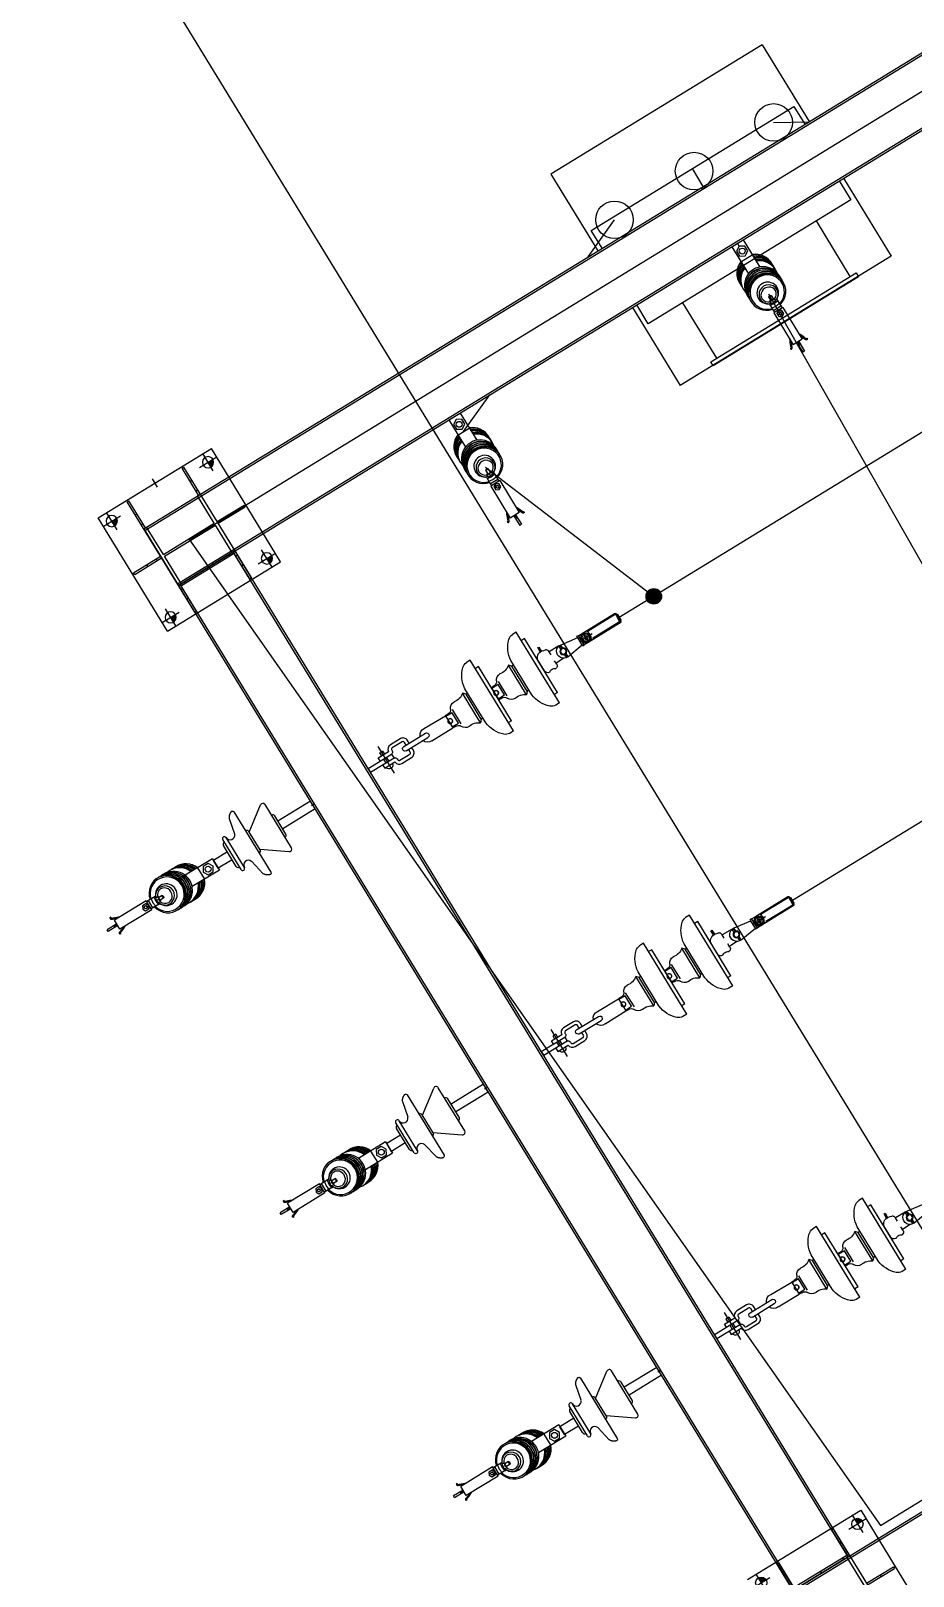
# Model space of a CAD drawing. Header units: millimetres. Extents: x 308437 to 311888, y 6841816 to 6843567.
# Drawn here: x 311657.241 to 311659.899, y 6842027.981 to 6842032.637 of the extents above; entities that cross this region are included whole.
import ezdxf

# ---------------------------------------------------------------- set-up
doc = ezdxf.new("R2010")
doc.units = ezdxf.units.MM
doc.linetypes.add('CENTER', pattern=[2, 1.25, -0.25, 0.25, -0.25])
for name, color, linetype in [('C-ESTRUCTURA', 94, 'Continuous'), ('E-CONDUCTOR', 40, 'Continuous'), ('E-EQUIPOS', 54, 'Continuous'), ('POI', 1, 'Continuous'), ('T-TOPOGRAFIA', 60, 'Continuous')]:
    doc.layers.add(name, color=color, linetype=linetype)

# ---------------------------------------------------------------- blocks, each defined once
blk = doc.blocks.new('M22')
for p, q in [((-30.5, 0), (30.5, 0)), ((0, -30.5), (0, 30.5))]:
    blk.add_line(p, q)
at = {"color": 4, "const_width": 17}
blk.add_lwpolyline([(0, 8.4, 0.414214), (-8.4, 0, 0.414214)], format="xyb", dxfattribs=at)
blk.add_circle((0, 0), 16.9)
at = {"flags": 1}
blk.add_attdef('TOLE', (18, -12.7), '', height=5.26, dxfattribs=at)
blk = doc.blocks.new('3D_INFOPOS')
blk.add_point((0, 0))
at = {"layer": 'T-TOPOGRAFIA', "flags": 1}
blk.add_attdef('POS_PEZ', (7.6, -4.3), '', height=5.26, dxfattribs=at)
blk = doc.blocks.new('A$C343F4AB5')
at = {"layer": 'C-ESTRUCTURA'}
for p, q in [((3550, -650), (3550, -250)), ((3650, -645), (3650, -255)), ((3850, -645), (3850, -255)), ((3650, -447), (3555, -447)), ((3555, -453), (3555, -447)), ((3650, -453), (3555, -453)), ((3660, -550), (3660, -453)), ((3850, -544), (-100, -544)), ((3850, -550), (-100, -550)), ((3660, -550), (3650, -550)), ((3650, -550), (3650, -4098)), ((3650, -550), (3850, -550)), ((3656, -645), (3656, -550)), ((3656, -550), (3656, -4098)), ((3657, -550), (3657, -556)), ((3657, -556), (3843, -556)), ((3671.4, -550), (3671.4, -556)), ((3844, -645), (3844, -550)), ((3844, -550), (3844, -4098)), ((3850, -550), (3850, -4098)), ((3656, -565), (3650, -565)), ((3950, -650), (3550, -650)), ((3656, -645), (3650, -645)), ((3850, -645), (3844, -645)), ((3950, -4000), (3550, -4000)), ((3550, -4000), (3550, -4400)), ((3950, -4000), (3950, -4400)), ((3650, -4005), (3650, -4395)), ((3656, -4005), (3650, -4005)), ((3656, -4005), (3656, -4100)), ((3850, -4005), (3844, -4005)), ((3844, -4005), (3844, -4100)), ((3850, -4005), (3850, -4395)), ((3656, -4085), (3650, -4085)), ((3657, -4094), (3843, -4094)), ((3657, -4100), (3657, -4094)), ((3671.4, -4100), (3671.4, -4094)), ((3828.6, -4100), (3828.6, -4094)), ((3843, -4100), (3843, -4094)), ((3850, -4085), (3844, -4085)), ((3850, -4100), (-100, -4100)), ((3850, -4106), (-100, -4106)), ((3660, -4100), (3650, -4100)), ((3650, -4100), (3850, -4100)), ((3660, -4100), (3660, -4197)), ((3840, -4100), (3840, -4197)), ((3850, -4100), (3840, -4100)), ((3850, -4300), (3850, -4100)), ((3555, -4197), (3555, -4203)), ((3650, -4197), (3555, -4197)), ((3650, -4203), (3555, -4203)), ((3635, -4197), (3635, -4203)), ((3840, -4197), (3660, -4197)), ((3660, -4203), (3660, -4300)), ((3840, -4203), (3660, -4203)), ((3840, -4203), (3840, -4300)), ((3945, -4197), (3850, -4197)), ((3945, -4203), (3850, -4203)), ((3865, -4197), (3865, -4203)), ((3945, -4197), (3945, -4203)), ((3850, -4294), (-100, -4294)), ((3850, -4300), (-100, -4300)), ((3660, -4300), (3650, -4300)), ((3656, -4315), (3650, -4315)), ((3656, -4300), (3656, -4395)), ((3850, -4300), (3840, -4300)), ((3844, -4300), (3844, -4395)), ((3850, -4315), (3844, -4315)), ((3950, -4400), (3550, -4400)), ((3656, -4395), (3650, -4395)), ((3850, -4395), (3844, -4395))]:
    blk.add_line(p, q, dxfattribs=at)
at = {"layer": 'C-ESTRUCTURA', "linetype": 'CENTER', "ltscale": 2}
for p, q in [((3945, -4200), (3950, -4200)), ((3750, -4414.8), (3750, -4385.2))]:
    blk.add_line(p, q, dxfattribs=at)
at = {"layer": 'C-ESTRUCTURA'}
for p in [(3657, -556), (3657, -556), (3657, -556), (3657, -4094), (3657, -4094), (3657, -4094), (3850, -4294), (3850, -4294), (3850, -4294)]:
    blk.add_point(p, dxfattribs=at)
for name, p, rotation in [('3D_INFOPOS', (3601.4, -450), 147.2957795130823), ('3D_INFOPOS', (3750, -553), 270), ('M22', (3580, -620), 90), ('3D_INFOPOS', (3653, -598.6), 147.2957795130823), ('M22', (3920, -620), 90)]:
    blk.add_blockref(name, p, dxfattribs=dict(at, rotation=rotation))
at = {"layer": 'C-ESTRUCTURA', "xscale": -1}
for name, p, rotation in [('M22', (3580, -4030), 90), ('M22', (3920, -4030), 90), ('3D_INFOPOS', (3653, -4051.4), 32.7042204869177), ('3D_INFOPOS', (3847, -4051.4), 32.7042204869177), ('3D_INFOPOS', (3750, -4097), 270), ('3D_INFOPOS', (3601.4, -4200), 32.7042204869177), ('3D_INFOPOS', (3750, -4200), 32.7042204869177), ('3D_INFOPOS', (3750, -4200), 32.7042204869177), ('3D_INFOPOS', (3898.6, -4200), 32.7042204869177), ('M22', (3580, -4370), 90), ('3D_INFOPOS', (3653, -4348.6), 32.7042204869177), ('3D_INFOPOS', (3847, -4348.6), 32.7042204869177), ('M22', (3920, -4370), 90)]:
    blk.add_blockref(name, p, dxfattribs=dict(at, rotation=rotation))
blk = doc.blocks.new('A$C7EE857D7')
at = {"layer": 'E-EQUIPOS', "color": 1}
for p, q in [((608.9, 189.5), (622.6, 189.5)), ((608.9, -60.5), (608.9, 189.5)), ((771.4, -60.5), (771.4, 189.5)), ((771.4, 189.5), (785.1, 189.5)), ((597.9, 160), (608.9, 160)), ((597.9, -31.1), (597.9, 160)), ((760.3, -31.1), (760.3, 160)), ((760.3, 160), (771.4, 160)), ((567.3, 99.2), (561.8, 97.8)), ((574.7, 115.7), (574.7, 101)), ((578.5, 115.7), (574.7, 115.7)), ((578.5, 100.9), (578.5, 115.7)), ((667.8, 4.1), (667.8, 124.8)), ((667.8, 108.6), (673.7, 108.6)), ((673.7, 20.3), (673.7, 108.6)), ((681, 12.3), (681, 116.6)), ((830.2, 4.1), (830.2, 124.8)), ((830.2, 108.6), (836.1, 108.6)), ((836.1, 20.3), (836.1, 108.6)), ((843.4, 12.3), (843.4, 116.6)), ((1145.1, 113.7), (1145.1, 18.9)), ((321.4, 75.4), (321.4, 56.2)), ((323.2, 54.2), (323.2, 77.5)), ((326.1, 77.4), (326.1, 64.4)), ((326.1, 54.2), (326.1, 67.3)), ((327.5, 81.7), (438.6, 81.7)), ((327.5, 78.8), (422.8, 78.8)), ((327.5, 52.8), (422.8, 52.8)), ((327.5, 49.9), (438.6, 49.9)), ((416.5, 65.8), (460.5, 65.8)), ((436.9, 49.9), (438.6, 49.9)), ((438.6, 81.7), (454.5, 81.7)), ((438.6, 81.7), (438.6, 49.9)), ((438.6, 49.9), (454.5, 49.9)), ((454.5, 49.4), (454.5, 83.2)), ((459.8, 83.2), (454.5, 83.2)), ((459.8, 49.4), (454.5, 49.4)), ((513.9, 86.7), (459.8, 78.8)), ((459.8, 76.3), (459.8, 83.2)), ((459.8, 76.3), (459.8, 78)), ((459.8, 56.2), (459.8, 76.3)), ((459.8, 49.4), (459.8, 56.2)), ((459.8, 54.5), (459.8, 56.2)), ((515, 44.8), (459.8, 52.8)), ((514.8, 79.7), (515.7, 75.9)), ((515.4, 56.2), (515.4, 45.1)), ((516.5, 45.1), (516.5, 55.9)), ((517, 53.3), (517, 55.9)), ((518.3, 52.9), (517, 53.3)), ((517.5, 49.2), (519.1, 50.8)), ((517.5, 45.1), (517.5, 49.2)), ((519.5, 52), (518.3, 52.9)), ((518.4, 55.8), (518.4, 54.5)), ((518.4, 54.5), (520.2, 53.9)), ((520.4, 50.3), (518.7, 48.8)), ((518.7, 48.8), (518.7, 45.1)), ((519.1, 50.8), (519.5, 52)), ((520.2, 53.9), (521.1, 52.1)), ((521.1, 52.1), (520.4, 50.3)), ((521.3, 86.6), (555.6, 87.5)), ((522.4, 79.5), (521.3, 75.9)), ((528, 47.4), (555.6, 46.5)), ((555.6, 76.2), (555.6, 87.5)), ((555.6, 43.1), (555.6, 55.5)), ((597.7, 45.5), (597.7, 85.2)), ((732.5, 40.3), (732.5, 90.7)), ((894.9, 40.3), (894.9, 90.7)), ((1078.2, 72.2), (1001.7, 72.3)), ((1078.8, 57.6), (1001.7, 57.6)), ((515.4, 45.1), (516.5, 45.1)), ((518.7, 45.1), (517.5, 45.1)), ((667.8, 20.3), (673.7, 20.3)), ((830.2, 20.3), (836.1, 20.3)), ((597.9, -31.1), (608.9, -31.1)), ((760.3, -31.1), (771.4, -31.1)), ((608.9, -60.5), (622.6, -60.5)), ((771.4, -60.5), (785.1, -60.5))]:
    blk.add_line(p, q, dxfattribs=at)
at = {"layer": 'E-EQUIPOS', "color": 1, "linetype": 'Continuous'}
for p, q in [((1139.9, 94.1), (1150.4, 94.1)), ((1139.9, 94.1), (1139.9, 83.3)), ((1150.4, 94.1), (1150.4, 83.3)), ((1161.4, 83.3), (1125.2, 83.3)), ((1139.9, 72.2), (1139.9, 57.7)), ((1150.4, 72.2), (1150.4, 57.7)), ((1161.4, 72.2), (1161.4, 83.3)), ((1161.4, 57.7), (1161.4, 46.5)), ((1161.4, 46.5), (1125.2, 46.5))]:
    blk.add_line(p, q, dxfattribs=at)
at = {"layer": 'E-EQUIPOS', "color": 1}
for points in [[(555.6, 87.5), (556, 90.3), (556.4, 91.7), (557, 93), (558, 94.4), (559.1, 95.7), (560.4, 96.9), (561.8, 97.8)], [(673.7, 108.6), (681.1, 116.6)], [(836.1, 108.6), (843.5, 116.6)], [(996.6, 86.8), (922.8, 85.7)], [(1204.2, 72.2), (1121.4, 72.2), (1121.4, 57.7), (1204.2, 57.7)], [(1204.2, 72.2), (1204.2, 57.7)], [(673.7, 20.3), (681.1, 12.3)], [(836.1, 20.3), (843.5, 12.3)], [(996.6, 43), (922.8, 43.2)]]:
    blk.add_lwpolyline(points, dxfattribs=at)
at = {"layer": 'E-EQUIPOS', "color": 1, "linetype": 'Continuous'}
for points in [[(1059.4, 72.2), (1059.4, 82.1, -0.414214), (1075.1, 97.9), (1109.6, 97.9, -0.39291), (1125.3, 83.3)], [(1125.3, 46.5, -0.39291), (1109.6, 31.9), (1075.1, 31.9, -0.414214), (1059.4, 47.7), (1059.4, 57.6)], [(1070.2, 72.2), (1070.2, 82.1, -0.414214), (1075.1, 87.1), (1109.6, 87.1, -0.414214), (1114.5, 82.1), (1114.5, 79.1, 0.414214), (1121.4, 72.2), (1121.4, 72.2)], [(1121.4, 57.7), (1121.4, 57.7, 0.414214), (1114.5, 50.8), (1114.5, 47.7, -0.414214), (1109.6, 42.8), (1075.1, 42.8, -0.414214), (1070.2, 47.7), (1070.2, 57.6)]]:
    blk.add_lwpolyline(points, format="xyb", dxfattribs=at)
at = {"layer": 'E-EQUIPOS', "color": 1}
for points in [[(738.4, 83.3), (760.5, 83.3), (760.5, 46.5), (738.4, 46.5)], [(900.8, 83.3), (922.9, 83.3), (922.9, 46.5), (900.8, 46.5)]]:
    blk.add_lwpolyline(points, close=True, dxfattribs=at)
for centre, radius in [((518.5, 66), 10.3), ((518.5, 66), 8.22), ((518.6, 80.7), 2.79), ((756.8, 64.5), 7.35), ((919.2, 64.5), 7.35)]:
    blk.add_circle(centre, radius, dxfattribs=at)
for centre, radius, start, end in [((619.4, 158), 31.6, 50.3221, 84.298), ((781.9, 158), 31.6, 50.3221, 84.298), ((578.2, 116.7), 89.9, 5.1666, 46.9138), ((740.6, 116.7), 89.9, 5.1666, 46.9138), ((576.1, 78.5), 22.5, 17.2864, 113.1388), ((707.3, 147.1), 40.2, 229.2274, 283.2067), ((716.4, 85.9), 22.1, 24.1569, 90), ((750, 100.9), 14.7, 204.1569, 277.1081), ((869.7, 147.1), 40.2, 229.2274, 283.2067), ((878.9, 85.9), 22.1, 24.1569, 90), ((912.4, 100.9), 14.7, 204.1569, 277.1081), ((323.5, 75.4), 2.08, 97.7652, 180.0004), ((323.5, 56.2), 2.08, 179.9996, 262.2348), ((323.5, 56.2), 2.08, 179.9996, 262.2348), ((517.4, 65.8), 21.2, 263.3996, 99.6126), ((518.6, 80.7), 3.94, 343.5504, 194.4979), ((756.8, 65.1), 7.35, 60.0199, 299.9801), ((754.5, 64.5), 22.1, 74.7568, 97.1081), ((919.2, 65.1), 7.35, 60.0199, 299.9801), ((917, 64.5), 22.1, 74.7568, 97.1081), ((1001.7, 64.9), 7.35, 89.9939, 270), ((999.4, 64.9), 22.1, 19.4574, 97.1081), ((999.4, 64.9), 22.1, 262.8919, 340.5288), ((1078.8, 64.9), 7.35, 270, 94.3071), ((564.9, 43.1), 9.34, 180, 270), ((575.5, 21.3), 16.3, 90, 130.0735), ((575.5, 21.3), 16.3, 49.9265, 90), ((586, 45.5), 11.7, 270, 0), ((578.2, 12.2), 89.9, 313.0862, 354.8334), ((707.3, -18.2), 40.2, 76.7933, 130.7726), ((716.4, 43), 22.1, 270, 335.8431), ((750, 28), 14.7, 82.8919, 155.8431), ((754.5, 64.5), 22.1, 262.8919, 285.2432), ((740.6, 12.2), 89.9, 313.0862, 354.8334), ((869.7, -18.2), 40.2, 76.7933, 130.7726), ((878.9, 43), 22.1, 270, 335.8431), ((912.4, 28), 14.7, 82.8919, 155.8431), ((917, 64.5), 22.1, 262.8919, 285.2432), ((1145.3, 46.8), 11, 182.0441, 358.2866), ((619.4, -29.1), 31.6, 275.702, 309.6779), ((781.9, -29.1), 31.6, 275.702, 309.6779)]:
    blk.add_arc(centre, radius, start, end, dxfattribs=at)
at = {"layer": 'E-EQUIPOS', "color": 1, "extrusion": (0, 0, -1)}
for centre, major_axis, start_param, end_param in [((327.5, 77.4), (-3.07, 3.07), 5.497787, 7.068583), ((327.5, 77.4), (-1.02, 1.02), 5.497787, 7.068583), ((438.6, 65.8), (-11.2, 11.2), 4.75168, 6.066397), ((422.8, 75.9), (-2.04, 2.04), 0.785398, 2.924805), ((438.6, 65.8), (-9.81, 9.81), 0.556902, 6.840087), ((436.9, 26.8), (-18.4, 18.4), 6.592701, 6.638161), ((424.8, 53.1), (-2.04, 2.04), 1.610087, 3.496568), ((438.6, 65.8), (-7.77, 7.77), 0.556902, 6.840087), ((438.6, 65.8), (-4.09, 4.09), 0.556902, 6.840087), ((436.9, 26.8), (-16.4, 16.4), 7.068576, 7.068583), ((438.6, 65.8), (-11.2, 11.2), 0.785398, 3.926991)]:
    blk.add_ellipse(centre, major_axis=major_axis, ratio=1, start_param=start_param, end_param=end_param, dxfattribs=at)
at = {"layer": 'E-EQUIPOS', "color": 1}
for major_axis in [(-3.07, -3.07), (-1.02, -1.02)]:
    blk.add_ellipse((327.5, 54.2), major_axis=major_axis, ratio=1, start_param=5.497787, end_param=7.068583, dxfattribs=at)
blk = doc.blocks.new('A$C69336252')
at = {"layer": 'E-EQUIPOS', "color": 1}
for p, q in [((350.4, 197.2), (390.4, 197.2)), ((350.4, 197.2), (350.4, 101.2)), ((390.4, 197.2), (390.4, 101.1)), ((350.4, 144.1), (390.4, 144.1)), ((365.8, 10.4), (365.8, -2.8)), ((374.9, 10.4), (374.9, -2.8)), ((386.3, -39.1), (354.3, -39.1)), ((354.3, -39.1), (354.3, -151.5)), ((357.3, -9.5), (357.3, -39.1)), ((383.3, -33.1), (357.3, -33.1)), ((362.2, -2.3), (365.8, -1.3)), ((362.2, -2.3), (362.2, -10.8)), ((362.2, -3.3), (370.3, -4.7)), ((362.2, -10.8), (370.3, -12.2)), ((378.4, -3.3), (370.3, -4.7)), ((370.3, -4.7), (370.3, -12.2)), ((378.4, -10.8), (370.3, -12.2)), ((378.4, -2.3), (374.9, -1.3)), ((378.4, -10.8), (378.4, -2.3)), ((383.3, -9.5), (383.3, -39.1)), ((386.3, -39.1), (386.3, -151.5)), ((341.4, -155.9), (341.4, -159.4)), ((386.3, -151.5), (354.3, -151.5)), ((367.2, -151.5), (367.2, -185.5)), ((373.5, -185.5), (367.2, -185.5)), ((369.2, -161.6), (369.2, -151.5)), ((371.5, -160.2), (369.2, -160.2)), ((371.5, -161.6), (369.2, -161.6)), ((371.5, -161.6), (371.5, -151.5)), ((373.5, -151.5), (373.5, -185.5)), ((399.2, -155.9), (399.2, -159.4))]:
    blk.add_line(p, q, dxfattribs=at)
blk.add_lwpolyline([(370.4, 152.4), (385.4, 161.1), (385.4, 178.4), (370.4, 187.1), (355.4, 178.4), (355.4, 161.1)], close=True, dxfattribs=at)
for points in [[(362.2, -8.9), (357.3, -9.5), (357.3, -13.8), (370.3, -15.4), (383.3, -13.8), (383.3, -9.5), (378.4, -8.9)], [(357.3, -23.5), (370.3, -25.1), (383.3, -23.5)], [(370.3, -40.2), (361.6, -44.5), (361.6, -45.1)], [(370.3, -40.8), (361.6, -45.1), (361.6, -56.5), (370.3, -60.8), (379, -56.5), (379, -45.1), (370.3, -40.8)], [(379, -45.1), (379, -44.5), (370.3, -40.2)]]:
    blk.add_lwpolyline(points, dxfattribs=at)
blk.add_circle((370.4, 169.7), 8.88, dxfattribs=at)
for centre, radius, start, end in [((370.3, 91.8), 56.8, 110.5613, 183.0751), ((370.3, 90.7), 56.8, 110.5613, 179.4266), ((370.3, 91.8), 56.8, 357.0074, 69.2939), ((370.3, 90.7), 56.8, 0.5732, 69.2939), ((370.3, 85.9), 56.8, 110.5613, 183.0751), ((370.3, 84.8), 56.8, 110.5613, 179.462), ((370.3, 80.7), 56.8, 110.5613, 183.0751), ((370.3, 79.6), 56.8, 110.5613, 179.462), ((370.3, 74.4), 56.8, 110.5613, 182.2532), ((370.3, 73.3), 56.8, 110.5613, 179.462), ((370.3, 69.9), 56.8, 110.5613, 191.1085), ((370.3, 68.8), 56.8, 110.5613, 179.462), ((370.3, 48), 56.8, 356.9247, 183.0751), ((370.3, 43), 56.8, 2.5594, 177.4404), ((370.3, 42), 56.8, 357.3769, 182.6229), ((370.3, 37), 56.8, 2.4767, 177.5231), ((370.3, 36.8), 56.8, 356.8221, 183.1777), ((370.3, 85.9), 56.8, 357.3769, 69.2939), ((370.3, 84.8), 56.8, 0.5378, 69.2939), ((370.3, 80.7), 56.8, 356.8221, 69.2939), ((370.3, 79.6), 56.8, 0.5378, 69.2939), ((370.3, 74.4), 56.8, 357.7466, 69.2939), ((370.3, 73.3), 56.8, 0.5378, 69.2939), ((370.3, 69.9), 56.8, 348.8913, 69.2939), ((370.3, 68.8), 56.8, 0.5378, 69.2939), ((370.3, 31.9), 56.8, 2.4767, 177.5231), ((370.3, 30.5), 56.8, 357.1474, 182.8524), ((370.3, 25.6), 56.8, 2.4767, 177.5231), ((370.3, 21.9), 32.7, 288.0083, 251.9915), ((370.3, 18.2), 29.2, 183.8493, 249.7503), ((370.3, 18.2), 23.9, 184.7433, 250.135), ((370.3, 18.2), 23.9, 289.8648, 355.2565), ((370.3, 18.2), 29.2, 290.2495, 356.1505)]:
    blk.add_arc(centre, radius, start, end, dxfattribs=at)
for centre, major_axis, ratio, start_param, end_param in [((370.3, 25), (56.8, 0), 0.950159, 4.943528, 10.764435), ((370.3, 25), (52.1, 0), 0.985608, 4.964808, 10.743156), ((370.3, 16.3), (0, 29.5), 0.985847, 4.712389, 7.853982), ((370.3, 16.3), (23.8, 0), 0.926339, 0, 3.141593), ((370.3, -2.8), (4.54, 0), 0.227703, 3.141593, 6.283185), ((370.3, -50.6), (4.26, 0), 0.997972, 6.214141, 9.493822)]:
    blk.add_ellipse(centre, major_axis=major_axis, ratio=ratio, start_param=start_param, end_param=end_param, dxfattribs=at)
for centre, major_axis, ratio in [((370.3, 10.4), (4.54, 0), 0.227703), ((370.3, -51.1), (4.26, 0), 0.997972)]:
    blk.add_ellipse(centre, major_axis=major_axis, ratio=ratio, dxfattribs=at)
for points, knots in [([(341.4, -155.9), (341.9, -156.3), (344.1, -157.9), (347.9, -145), (351.5, -137.4), (354.3, -132.3)], [0, 0, 0, 0, 1.689225, 7.194091, 27.593648, 27.593648, 27.593648, 27.593648]), ([(341.4, -159.4), (341.5, -159.5), (341.6, -159.5), (341.9, -159.6), (342, -159.6), (342.6, -159.8), (343, -159.8), (343.7, -159.8), (344.1, -159.7), (344.8, -159.4), (345.1, -159.3), (345.7, -158.9), (345.9, -158.7), (346.3, -158.3), (346.5, -158.1), (346.9, -157.5), (347.1, -157.1), (347.5, -156.3), (347.7, -155.9), (348, -155.1), (348.1, -154.7), (348.4, -153.9), (348.6, -153.5), (348.9, -152.6), (349, -152.1), (349.4, -151.1), (349.5, -150.6), (350, -149.1), (350.4, -148.2), (351.4, -145.5), (352.1, -143.8), (353.3, -141.1), (353.8, -139.9), (354.3, -138.8)], [1.341488, 1.341488, 1.341488, 1.341488, 1.511175, 1.511175, 1.688579, 1.688579, 2.091256, 2.091256, 2.493934, 2.493934, 2.896612, 2.896612, 3.299289, 3.299289, 3.701967, 3.701967, 4.539086, 4.539086, 5.376205, 5.376205, 6.213324, 6.213324, 7.147599, 7.147599, 8.394809, 8.394809, 9.642018, 9.642018, 12.136437, 12.136437, 17.125274, 17.125274, 21.053056, 21.053056, 21.053056, 21.053056]), ([(399.2, -155.9), (398.7, -156.3), (396.6, -157.9), (392.7, -145), (389.1, -137.4), (386.3, -132.3)], [0, 0, 0, 0, 1.689225, 7.194091, 27.593648, 27.593648, 27.593648, 27.593648]), ([(399.2, -159.4), (399.1, -159.5), (399, -159.5), (398.7, -159.6), (398.6, -159.6), (398.1, -159.8), (397.7, -159.8), (396.9, -159.8), (396.5, -159.7), (395.8, -159.4), (395.5, -159.3), (395, -158.9), (394.7, -158.7), (394.3, -158.3), (394.2, -158.1), (393.7, -157.5), (393.5, -157.1), (393.1, -156.3), (392.9, -155.9), (392.6, -155.1), (392.5, -154.7), (392.2, -153.9), (392.1, -153.5), (391.8, -152.6), (391.6, -152.1), (391.3, -151.1), (391.1, -150.6), (390.6, -149.1), (390.3, -148.2), (389.2, -145.5), (388.6, -143.8), (387.4, -141.1), (386.8, -139.9), (386.3, -138.8)], [1.341488, 1.341488, 1.341488, 1.341488, 1.511175, 1.511175, 1.688579, 1.688579, 2.091256, 2.091256, 2.493934, 2.493934, 2.896612, 2.896612, 3.299289, 3.299289, 3.701967, 3.701967, 4.539086, 4.539086, 5.376205, 5.376205, 6.213324, 6.213324, 7.147599, 7.147599, 8.394809, 8.394809, 9.642018, 9.642018, 12.136437, 12.136437, 17.125274, 17.125274, 21.053056, 21.053056, 21.053056, 21.053056])]:
    blk.add_open_spline(points, degree=3, knots=knots, dxfattribs=at)
blk = doc.blocks.new('A$C220F27D2')
at = {"layer": 'E-EQUIPOS'}
for p, q in [((-13.8, 293.2), (-13.8, 342.1)), ((-13.8, 342.1), (13.8, 342.1)), ((13.8, 293.2), (13.8, 342.1)), ((-52.9, 285.7), (52.9, 285.7)), ((-37, 293.2), (37, 293.2)), ((-52.9, 274.1), (52.9, 274.1)), ((-30.2, 205.8), (-82.4, 133.9)), ((-39.2, 213.1), (-39.2, 212.8)), ((-32.2, 205.8), (32.2, 205.8)), ((30.2, 205.8), (82.4, 133.9)), ((39.2, 213.1), (39.2, 212.8)), ((-76.3, 121.8), (76.3, 121.8)), ((-39.2, 121.8), (-39.2, 121.5)), ((-32.2, 114.5), (32.2, 114.5)), ((-13.8, 0), (-13.8, 114.5)), ((13.8, 0), (13.8, 114.5)), ((39.2, 121.8), (39.2, 121.5)), ((-13.8, 0), (13.8, 0)), ((0, -5.1), (0, 4.9))]:
    blk.add_line(p, q, dxfattribs=at)
blk.add_lwpolyline([(111.5, 218.1, -0.414214), (106.5, 213.1), (-106.5, 213.1, -0.414214), (-111.5, 218.1), (-111.4, 218.9), (-111.3, 219.7), (-111.1, 220.4), (-110.9, 221.1), (-110.6, 221.8), (-110.3, 222.6), (-110, 223.3), (-109.6, 224.1), (-109.1, 224.9), (-108.6, 225.8), (-108.1, 226.7), (-107.4, 227.6), (-106.8, 228.5), (-106.1, 229.3), (-105.3, 230.2), (-104.5, 231), (-103.7, 231.8), (-102.8, 232.5), (-101.8, 233.3), (-100.8, 233.9), (-99.7, 234.6), (-98.6, 235.2), (-97.3, 235.8), (-49.3, 245.9), (-48.3, 246.2), (-48.2, 246.3, 0.845424), (-52.9, 274.1)], format="xyb", dxfattribs=at)
blk.add_lwpolyline([(111.5, 218.1), (111.4, 218.9), (111.3, 219.7), (111.1, 220.4), (110.9, 221.1), (110.6, 221.8), (110.3, 222.6), (110, 223.3), (109.6, 224.1), (109.1, 224.9), (108.6, 225.8), (108.1, 226.7), (107.4, 227.6), (106.8, 228.5), (106.1, 229.3), (105.3, 230.2), (104.5, 231), (103.7, 231.8), (102.8, 232.5), (101.8, 233.3), (100.8, 233.9), (99.7, 234.6), (98.6, 235.2), (97.3, 235.8), (49.3, 245.9)], dxfattribs=at)
for centre, radius, start, end in [((-52.9, 279.9), 5.84, 90, 270), ((-37, 285.7), 7.42, 90, 180), ((37, 285.7), 7.42, 0, 90), ((52.9, 279.9), 5.84, 270, 90), ((52.9, 259.8), 14.3, 90, 250.848), ((-32.2, 212.8), 7, 180, 270), ((32.2, 212.8), 7, 270, 0), ((-76.3, 129.4), 7.63, 143.9921, 270), ((-32.2, 121.5), 7, 180, 270), ((32.2, 121.5), 7, 270, 0), ((76.3, 129.4), 7.63, 270, 36.0079)]:
    blk.add_arc(centre, radius, start, end, dxfattribs=at)
blk = doc.blocks.new('Parrón')
at = {"layer": 'E-CONDUCTOR'}
h = blk.add_hatch(color=256, dxfattribs=at)
h.dxf.hatch_style = 1
h.paths.add_polyline_path([(26.8808, 21.7353, 0.403689), (26.8582, 21.7587), (26.8565, 21.7119, 0.424817)])
h.paths.add_polyline_path([(26.8582, 21.7587, 0.424817), (26.8339, 21.7353, 0.403689), (26.8565, 21.7119)])
for p, q in [((26.5524, 0), (26.5524, 42.4396)), ((32.2743, 21.7347), (26.7352, 21.7353)), ((32.2743, 20.7347), (26.7352, 20.7353))]:
    blk.add_line(p, q, dxfattribs=at)
for points in [[(27.6291, 22.7113), (27.6296, 22.7741)], [(27.2224, 22.7113), (27.3485, 22.7649)], [(27.9106, 22.7649), (28.001, 22.7113)], [(26.6274, 22.4582), (26.7523, 22.5113)], [(27.6274, 22.5011), (27.6275, 22.5113)], [(26.6274, 22.3323), (26.8573, 21.7353)], [(27.6274, 22.3323), (27.5774, 20.7353)]]:
    blk.add_lwpolyline(points, dxfattribs=at)
blk.add_circle((26.8573, 21.7353), 0.0234, dxfattribs=at)
at = {"layer": 'E-EQUIPOS', "color": 1}
for p, q in [((28.0028, 22.9825), (27.2563, 22.9825)), ((27.2563, 22.9825), (27.2563, 22.7113)), ((28.0028, 22.9825), (28.0028, 22.7113)), ((27.2563, 22.5113), (27.2563, 22.2361)), ((28.0028, 22.5113), (28.0028, 22.2361)), ((27.3937, 22.2488), (27.3937, 22.4445)), ((27.8655, 22.2488), (27.8655, 22.4445)), ((28.0028, 22.2361), (27.2563, 22.2361))]:
    blk.add_line(p, q, dxfattribs=at)
for points in [[(27.2716, 22.7113), (27.2716, 22.7741), (27.9875, 22.7741), (27.9875, 22.7113)], [(27.9875, 22.5113), (27.9875, 22.4445), (27.2716, 22.4445), (27.2716, 22.5113)]]:
    blk.add_lwpolyline(points, dxfattribs=at)
blk.add_lwpolyline([(27.8863, 22.2348), (27.3728, 22.2348), (27.3728, 22.2488), (27.8863, 22.2488)], close=True, dxfattribs=at)
for centre in [(27.3485, 22.7649), (27.6296, 22.7649), (27.9106, 22.7649)]:
    blk.add_circle(centre, 0.0566, dxfattribs=at)
at = {"xscale": 0.001, "yscale": 0.001, "zscale": 0.001, "rotation": 89.99999999999999}
for p in [(25.6524, 21.7353), (25.6524, 20.7353), (25.6524, 19.7353)]:
    blk.add_blockref('A$C220F27D2', p, dxfattribs=at)
at = {"xscale": -0.001, "yscale": 0.001, "zscale": 0.001}
for p in [(27.0567, 21.6704), (27.0567, 20.6704), (27.0567, 19.6704)]:
    blk.add_blockref('A$C7EE857D7', p, dxfattribs=at)
at = {"layer": 'C-ESTRUCTURA', "linetype": 'Continuous', "xscale": 0.001, "yscale": 0.001, "zscale": 0.001, "rotation": 180}
blk.add_blockref('A$C343F4AB5', (29.5024, 18.4113), dxfattribs=at)
at = {"layer": 'E-EQUIPOS', "xscale": 0.001, "yscale": 0.001, "zscale": 0.001}
for p in [(26.2571, 22.314), (27.2571, 22.314)]:
    blk.add_blockref('A$C69336252', p, dxfattribs=at)
at = {"layer": 'E-EQUIPOS', "xscale": 0.001, "yscale": 0.001, "zscale": 0.001, "rotation": 270}
for p in [(25.1131, 22.1057), (25.1131, 21.1057), (25.1131, 20.1057)]:
    blk.add_blockref('A$C69336252', p, dxfattribs=at)

msp = doc.modelspace()

# ---------------------------------------------------------------- linework, layer by layer
at = {"layer": 'POI'}
msp.add_lwpolyline([(311657.7182, 6842031.1037), (311659.8012, 6842028.1335), (311666.2111, 6842032.063), (311664.1312, 6842035.0273), (311657.7182, 6842031.1037)], close=True, dxfattribs=at)

# ---------------------------------------------------------------- block references
at = {"rotation": 31.45904213535047}
msp.add_blockref('Parrón', (311647.5516, 6841998.3761), dxfattribs=at)

doc.saveas('drawing.dxf')
